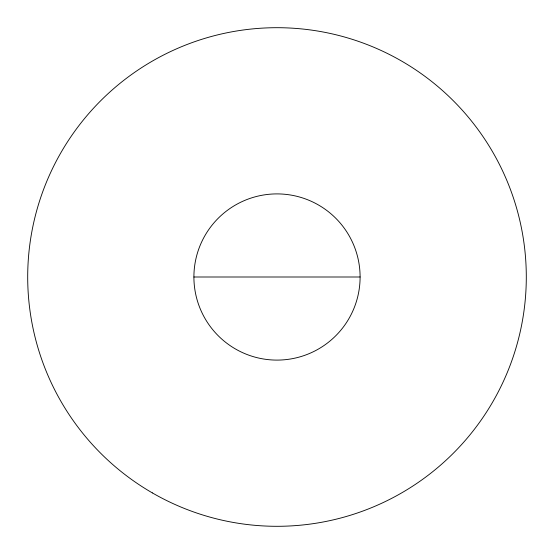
<?xml version="1.0" encoding="UTF-8"?>
<svg xmlns="http://www.w3.org/2000/svg" width="554" height="554" viewBox="0 0 554 554"><rect width="100%" height="100%" fill="white"/><g stroke="black" fill="none" stroke-linecap="round" stroke-linejoin="round"><path stroke-width="0.83" d="M193.9 277L360.1 277A83.1 83.1 0 0 1 235.45 348.965A83.1 83.1 0 0 1 235.45 205.035A83.1 83.1 0 0 1 360.1 277M152.35 492.901A249.3 249.3 0 0 0 526.3 277A249.3 249.3 0 0 0 152.35 61.099A249.3 249.3 0 0 0 152.35 492.901"/></g></svg>
